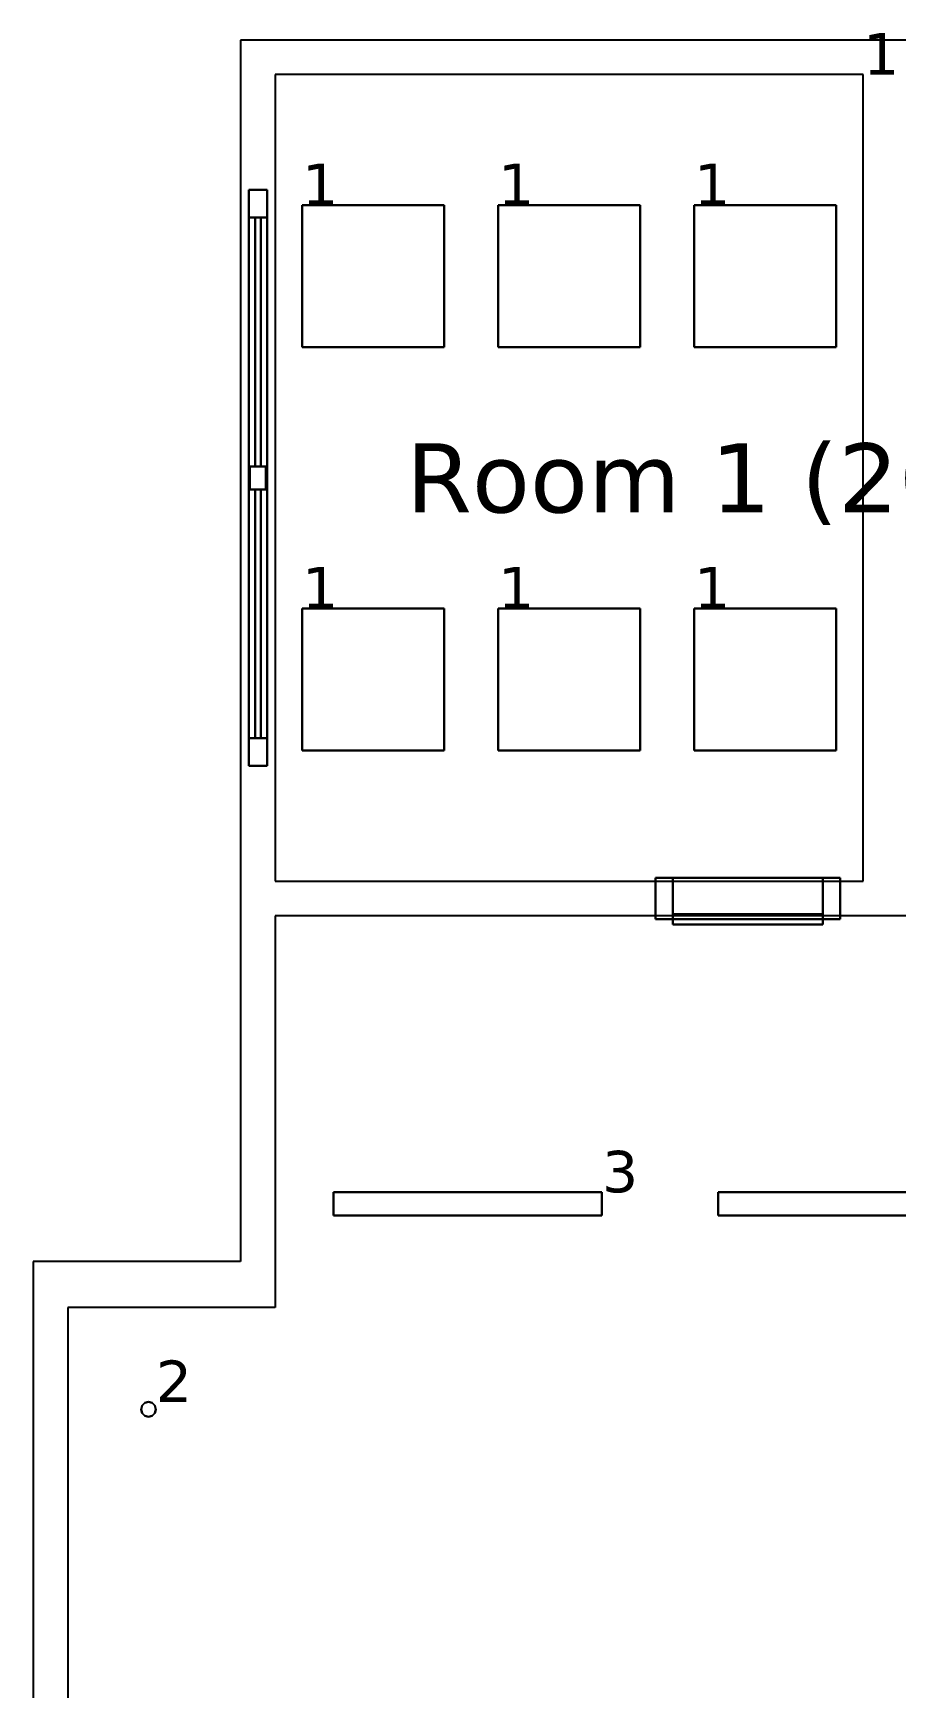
# Model space of a CAD drawing. Header units: inches. Extents: x -7.9 to 71.6, y -16.6 to 8.4.
# Drawn here: x -7.9 to -4.16, y -7.15 to 0.03 of the extents above; entities that cross this region are included whole.
import ezdxf

# ---------------------------------------------------------------- set-up
doc = ezdxf.new("R2010")
doc.units = ezdxf.units.IN
doc.header["$MEASUREMENT"] = 0
for name, color, linetype, true_color in [('DLX_APERT', 7, 'Continuous', 0x969696), ('DLX_CALC', 3, 'Continuous', 0x00ff00), ('DLX_CONT', 7, 'Continuous', 0x969696), ('DLX_DESC', 7, 'Continuous', 0x969696), ('DLX_LUM', 7, 'Continuous', 0x7f7f7f), ('DLX_LUMKEY_IDX', 7, 'Continuous', 0x969696), ('DLX_RESKEY_IDX', 7, 'Continuous', 0x707070)]:
    doc.layers.add(name, color=color, linetype=linetype, true_color=true_color)
doc.styles.add('TableTextStyle', font='')
doc.styles.get('TableTextStyle').set_extended_font_data('VERDANA.TTF')

msp = doc.modelspace()

# ---------------------------------------------------------------- linework, layer by layer
at = {"layer": 'DLX_APERT'}
for points in [[(-6.885, -0.65, 0), (-6.965, -0.65, 0)], [(-6.965, -0.65, 0), (-6.965, -3.15, 0)], [(-6.885, -0.65, 0), (-6.965, -0.65, 0)], [(-6.965, -0.65, 0), (-6.965, -0.65, 0)], [(-6.965, -0.65, 0), (-6.885, -0.65, 0)], [(-6.965, -3.15, 0), (-6.965, -0.65, 0)], [(-6.965, -0.65, 0), (-6.885, -0.65, 0)], [(-6.965, -3.15, 0), (-6.965, -0.65, 0)], [(-6.965, -0.65, 0), (-6.965, -0.65, 0)], [(-6.965, -0.65, 0), (-6.965, -3.15, 0)], [(-6.885, -3.15, 0), (-6.885, -0.65, 0)], [(-6.885, -0.65, 0), (-6.885, -0.65, 0)], [(-6.885, -0.65, 0), (-6.885, -3.15, 0)], [(-6.885, -3.15, 0), (-6.885, -0.65, 0)], [(-6.885, -0.65, 0), (-6.885, -0.65, 0)], [(-6.885, -0.65, 0), (-6.885, -3.15, 0)], [(-6.965, -3.03, 0), (-6.965, -0.77, 0)], [(-6.965, -0.77, 0), (-6.965, -0.77, 0)], [(-6.965, -0.77, 0), (-6.965, -3.03, 0)], [(-6.965, -3.03, 0), (-6.965, -0.77, 0)], [(-6.965, -0.77, 0), (-6.9375, -0.77, 0)], [(-6.9375, -0.77, 0), (-6.965, -0.77, 0)], [(-6.965, -0.77, 0), (-6.965, -0.77, 0)], [(-6.965, -0.77, 0), (-6.9375, -0.77, 0)], [(-6.9375, -0.77, 0), (-6.965, -0.77, 0)], [(-6.965, -0.77, 0), (-6.965, -3.03, 0)], [(-6.9375, -0.77, 0), (-6.9375, -1.85, 0)], [(-6.9375, -0.77, 0), (-6.9375, -0.77, 0)], [(-6.9375, -1.85, 0), (-6.9375, -0.77, 0)], [(-6.9375, -0.77, 0), (-6.9125, -0.77, 0)], [(-6.9375, -0.77, 0), (-6.9375, -0.77, 0)], [(-6.9375, -0.77, 0), (-6.9125, -0.77, 0)], [(-6.9125, -0.77, 0), (-6.9375, -0.77, 0)], [(-6.9125, -0.77, 0), (-6.9375, -0.77, 0)], [(-6.9375, -0.77, 0), (-6.9375, -1.85, 0)], [(-6.9375, -1.85, 0), (-6.9375, -0.77, 0)], [(-6.9375, -1.85, 0), (-6.9375, -0.77, 0)], [(-6.9375, -0.77, 0), (-6.9375, -0.77, 0)], [(-6.9375, -0.77, 0), (-6.9375, -1.85, 0)], [(-6.9125, -0.77, 0), (-6.9375, -0.77, 0)], [(-6.9375, -0.77, 0), (-6.9375, -1.85, 0)], [(-6.9125, -0.77, 0), (-6.9375, -0.77, 0)], [(-6.9375, -0.77, 0), (-6.9375, -0.77, 0)], [(-6.9375, -0.77, 0), (-6.9125, -0.77, 0)], [(-6.9375, -1.85, 0), (-6.9375, -0.77, 0)], [(-6.9375, -0.77, 0), (-6.9125, -0.77, 0)], [(-6.885, -0.77, 0), (-6.9125, -0.77, 0)], [(-6.9125, -0.77, 0), (-6.9125, -1.85, 0)], [(-6.9125, -0.77, 0), (-6.9125, -1.85, 0)], [(-6.9125, -0.77, 0), (-6.9125, -0.77, 0)], [(-6.9125, -0.77, 0), (-6.885, -0.77, 0)], [(-6.885, -0.77, 0), (-6.9125, -0.77, 0)], [(-6.9125, -0.77, 0), (-6.9125, -0.77, 0)], [(-6.9125, -1.85, 0), (-6.9125, -0.77, 0)], [(-6.9125, -1.85, 0), (-6.9125, -0.77, 0)], [(-6.9125, -0.77, 0), (-6.885, -0.77, 0)], [(-6.9125, -1.85, 0), (-6.9125, -0.77, 0)], [(-6.9125, -0.77, 0), (-6.9125, -0.77, 0)], [(-6.9125, -0.77, 0), (-6.9125, -1.85, 0)], [(-6.9125, -1.85, 0), (-6.9125, -0.77, 0)], [(-6.9125, -0.77, 0), (-6.9125, -0.77, 0)], [(-6.9125, -0.77, 0), (-6.9125, -1.85, 0)], [(-6.885, -3.03, 0), (-6.885, -0.77, 0)], [(-6.885, -0.77, 0), (-6.885, -0.77, 0)], [(-6.885, -0.77, 0), (-6.885, -3.03, 0)], [(-6.885, -3.03, 0), (-6.885, -0.77, 0)], [(-6.885, -0.77, 0), (-6.885, -0.77, 0)], [(-6.885, -0.77, 0), (-6.885, -3.03, 0)], [(-6.9375, -1.85, 0), (-6.96, -1.85, 0)], [(-6.96, -1.85, 0), (-6.96, -1.95, 0)], [(-6.96, -1.95, 0), (-6.96, -1.85, 0)], [(-6.96, -1.85, 0), (-6.9375, -1.85, 0)], [(-6.96, -1.95, 0), (-6.96, -1.85, 0)], [(-6.96, -1.85, 0), (-6.9375, -1.85, 0)], [(-6.96, -1.85, 0), (-6.96, -1.95, 0)], [(-6.9375, -1.85, 0), (-6.96, -1.85, 0)], [(-6.9375, -1.85, 0), (-6.96, -1.85, 0)], [(-6.96, -1.85, 0), (-6.96, -1.85, 0)], [(-6.96, -1.85, 0), (-6.9375, -1.85, 0)], [(-6.96, -1.85, 0), (-6.96, -1.85, 0)], [(-6.96, -1.85, 0), (-6.96, -1.95, 0)], [(-6.96, -1.95, 0), (-6.96, -1.85, 0)], [(-6.9375, -1.85, 0), (-6.96, -1.85, 0)], [(-6.96, -1.85, 0), (-6.96, -1.95, 0)], [(-6.96, -1.85, 0), (-6.9375, -1.85, 0)], [(-6.96, -1.95, 0), (-6.96, -1.85, 0)], [(-6.9125, -1.85, 0), (-6.9375, -1.85, 0)], [(-6.9375, -1.85, 0), (-6.9125, -1.85, 0)], [(-6.9375, -1.85, 0), (-6.9125, -1.85, 0)], [(-6.9125, -1.85, 0), (-6.9375, -1.85, 0)], [(-6.9375, -1.85, 0), (-6.9375, -1.85, 0)], [(-6.9375, -1.85, 0), (-6.9125, -1.85, 0)], [(-6.9125, -1.85, 0), (-6.9375, -1.85, 0)], [(-6.9375, -1.85, 0), (-6.9375, -1.85, 0)], [(-6.9125, -1.85, 0), (-6.9375, -1.85, 0)], [(-6.9375, -1.85, 0), (-6.9125, -1.85, 0)], [(-6.9125, -1.85, 0), (-6.9375, -1.85, 0)], [(-6.9375, -1.85, 0), (-6.9375, -1.85, 0)], [(-6.9375, -1.85, 0), (-6.9125, -1.85, 0)], [(-6.9375, -1.85, 0), (-6.9375, -1.85, 0)], [(-6.9375, -1.85, 0), (-6.9125, -1.85, 0)], [(-6.9125, -1.85, 0), (-6.9375, -1.85, 0)], [(-6.9125, -1.85, 0), (-6.89, -1.85, 0)], [(-6.89, -1.85, 0), (-6.9125, -1.85, 0)], [(-6.9125, -1.85, 0), (-6.89, -1.85, 0)], [(-6.89, -1.85, 0), (-6.9125, -1.85, 0)], [(-6.9125, -1.85, 0), (-6.9125, -1.85, 0)], [(-6.9125, -1.85, 0), (-6.89, -1.85, 0)], [(-6.89, -1.85, 0), (-6.9125, -1.85, 0)], [(-6.9125, -1.85, 0), (-6.9125, -1.85, 0)], [(-6.89, -1.85, 0), (-6.9125, -1.85, 0)], [(-6.9125, -1.85, 0), (-6.89, -1.85, 0)], [(-6.9125, -1.85, 0), (-6.9125, -1.85, 0)], [(-6.9125, -1.85, 0), (-6.9125, -1.85, 0)], [(-6.89, -1.85, 0), (-6.89, -1.95, 0)], [(-6.89, -1.95, 0), (-6.89, -1.85, 0)], [(-6.89, -1.85, 0), (-6.89, -1.95, 0)], [(-6.89, -1.95, 0), (-6.89, -1.85, 0)], [(-6.89, -1.85, 0), (-6.89, -1.85, 0)], [(-6.89, -1.85, 0), (-6.89, -1.95, 0)], [(-6.89, -1.95, 0), (-6.89, -1.85, 0)], [(-6.89, -1.85, 0), (-6.89, -1.85, 0)], [(-6.89, -1.95, 0), (-6.89, -1.85, 0)], [(-6.89, -1.85, 0), (-6.89, -1.95, 0)], [(-6.96, -1.95, 0), (-6.9375, -1.95, 0)], [(-6.9375, -1.95, 0), (-6.96, -1.95, 0)], [(-6.9375, -1.95, 0), (-6.96, -1.95, 0)], [(-6.96, -1.95, 0), (-6.9375, -1.95, 0)], [(-6.96, -1.95, 0), (-6.96, -1.95, 0)], [(-6.9375, -1.95, 0), (-6.96, -1.95, 0)], [(-6.96, -1.95, 0), (-6.96, -1.95, 0)], [(-6.96, -1.95, 0), (-6.9375, -1.95, 0)], [(-6.96, -1.95, 0), (-6.9375, -1.95, 0)], [(-6.9375, -1.95, 0), (-6.96, -1.95, 0)], [(-6.9375, -1.95, 0), (-6.9375, -3.03, 0)], [(-6.9375, -3.03, 0), (-6.9375, -1.95, 0)], [(-6.9375, -1.95, 0), (-6.9125, -1.95, 0)], [(-6.9125, -1.95, 0), (-6.9375, -1.95, 0)], [(-6.9375, -1.95, 0), (-6.9375, -3.03, 0)], [(-6.9125, -1.95, 0), (-6.9375, -1.95, 0)], [(-6.9375, -3.03, 0), (-6.9375, -1.95, 0)], [(-6.9375, -1.95, 0), (-6.9125, -1.95, 0)], [(-6.9375, -1.95, 0), (-6.9375, -1.95, 0)], [(-6.9375, -1.95, 0), (-6.9125, -1.95, 0)], [(-6.9125, -1.95, 0), (-6.9375, -1.95, 0)], [(-6.9375, -1.95, 0), (-6.9375, -1.95, 0)], [(-6.9375, -1.95, 0), (-6.9125, -1.95, 0)], [(-6.9125, -1.95, 0), (-6.9375, -1.95, 0)], [(-6.9125, -1.95, 0), (-6.9375, -1.95, 0)], [(-6.9375, -1.95, 0), (-6.9375, -1.95, 0)], [(-6.9375, -1.95, 0), (-6.9125, -1.95, 0)], [(-6.9375, -3.03, 0), (-6.9375, -1.95, 0)], [(-6.9375, -1.95, 0), (-6.9375, -1.95, 0)], [(-6.9375, -1.95, 0), (-6.9375, -3.03, 0)], [(-6.9125, -1.95, 0), (-6.9375, -1.95, 0)], [(-6.9375, -1.95, 0), (-6.9375, -3.03, 0)], [(-6.9375, -3.03, 0), (-6.9375, -1.95, 0)], [(-6.9375, -1.95, 0), (-6.9125, -1.95, 0)], [(-6.89, -1.95, 0), (-6.9125, -1.95, 0)], [(-6.9125, -1.95, 0), (-6.9125, -3.03, 0)], [(-6.9125, -1.95, 0), (-6.9125, -3.03, 0)], [(-6.9125, -3.03, 0), (-6.9125, -1.95, 0)], [(-6.9125, -3.03, 0), (-6.9125, -1.95, 0)], [(-6.9125, -1.95, 0), (-6.89, -1.95, 0)], [(-6.89, -1.95, 0), (-6.9125, -1.95, 0)], [(-6.9125, -1.95, 0), (-6.89, -1.95, 0)], [(-6.9125, -1.95, 0), (-6.9125, -1.95, 0)], [(-6.9125, -1.95, 0), (-6.89, -1.95, 0)], [(-6.89, -1.95, 0), (-6.9125, -1.95, 0)], [(-6.9125, -1.95, 0), (-6.9125, -1.95, 0)], [(-6.9125, -1.95, 0), (-6.89, -1.95, 0)], [(-6.89, -1.95, 0), (-6.9125, -1.95, 0)], [(-6.9125, -3.03, 0), (-6.9125, -1.95, 0)], [(-6.9125, -1.95, 0), (-6.9125, -1.95, 0)], [(-6.9125, -1.95, 0), (-6.9125, -3.03, 0)], [(-6.9125, -1.95, 0), (-6.9125, -1.95, 0)], [(-6.9125, -3.03, 0), (-6.9125, -1.95, 0)], [(-6.9125, -1.95, 0), (-6.9125, -3.03, 0)], [(-6.89, -1.95, 0), (-6.89, -1.95, 0)], [(-6.89, -1.95, 0), (-6.89, -1.95, 0)], [(-6.965, -3.03, 0), (-6.965, -3.03, 0)], [(-6.9375, -3.03, 0), (-6.965, -3.03, 0)], [(-6.9375, -3.03, 0), (-6.965, -3.03, 0)], [(-6.965, -3.03, 0), (-6.965, -3.03, 0)], [(-6.965, -3.03, 0), (-6.9375, -3.03, 0)], [(-6.965, -3.03, 0), (-6.9375, -3.03, 0)], [(-6.9375, -3.03, 0), (-6.9375, -3.03, 0)], [(-6.9375, -3.03, 0), (-6.9125, -3.03, 0)], [(-6.9125, -3.03, 0), (-6.9375, -3.03, 0)], [(-6.9125, -3.03, 0), (-6.9375, -3.03, 0)], [(-6.9375, -3.03, 0), (-6.9375, -3.03, 0)], [(-6.9375, -3.03, 0), (-6.9125, -3.03, 0)], [(-6.9375, -3.03, 0), (-6.9375, -3.03, 0)], [(-6.9375, -3.03, 0), (-6.9125, -3.03, 0)], [(-6.9125, -3.03, 0), (-6.9375, -3.03, 0)], [(-6.9375, -3.03, 0), (-6.9375, -3.03, 0)], [(-6.9375, -3.03, 0), (-6.9125, -3.03, 0)], [(-6.9125, -3.03, 0), (-6.9375, -3.03, 0)], [(-6.9125, -3.03, 0), (-6.9125, -3.03, 0)], [(-6.9125, -3.03, 0), (-6.885, -3.03, 0)], [(-6.9125, -3.03, 0), (-6.9125, -3.03, 0)], [(-6.9125, -3.03, 0), (-6.885, -3.03, 0)], [(-6.885, -3.03, 0), (-6.9125, -3.03, 0)], [(-6.885, -3.03, 0), (-6.9125, -3.03, 0)], [(-6.9125, -3.03, 0), (-6.9125, -3.03, 0)], [(-6.9125, -3.03, 0), (-6.9125, -3.03, 0)], [(-6.885, -3.03, 0), (-6.885, -3.03, 0)], [(-6.885, -3.03, 0), (-6.885, -3.03, 0)], [(-6.965, -3.15, 0), (-6.885, -3.15, 0)], [(-6.885, -3.15, 0), (-6.965, -3.15, 0)], [(-6.885, -3.15, 0), (-6.965, -3.15, 0)], [(-6.965, -3.15, 0), (-6.965, -3.15, 0)], [(-6.965, -3.15, 0), (-6.885, -3.15, 0)], [(-6.965, -3.15, 0), (-6.965, -3.15, 0)], [(-6.885, -3.15, 0), (-6.885, -3.15, 0)], [(-6.885, -3.15, 0), (-6.885, -3.15, 0)], [(-4.4, -3.635, 0), (-5.2, -3.635, 0)], [(-5.2, -3.635, 0), (-5.2, -3.815, 0)], [(-5.2, -3.815, 0), (-5.2, -3.635, 0)], [(-5.2, -3.635, 0), (-5.2, -3.635, 0)], [(-5.2, -3.635, 0), (-5.2, -3.815, 0)], [(-5.2, -3.815, 0), (-5.2, -3.635, 0)], [(-5.2, -3.635, 0), (-5.125, -3.635, 0)], [(-5.125, -3.635, 0), (-5.2, -3.635, 0)], [(-5.2, -3.635, 0), (-5.2, -3.635, 0)], [(-5.2, -3.635, 0), (-4.4, -3.635, 0)], [(-5.125, -3.635, 0), (-5.125, -3.7925, 0)], [(-5.125, -3.635, 0), (-5.125, -3.635, 0)], [(-4.475, -3.635, 0), (-5.125, -3.635, 0)], [(-5.125, -3.7925, 0), (-5.125, -3.635, 0)], [(-5.125, -3.635, 0), (-4.475, -3.635, 0)], [(-5.125, -3.7925, 0), (-5.125, -3.635, 0)], [(-5.125, -3.635, 0), (-5.125, -3.635, 0)], [(-5.125, -3.635, 0), (-5.125, -3.7925, 0)], [(-4.475, -3.7925, 0), (-4.475, -3.635, 0)], [(-4.475, -3.635, 0), (-4.4, -3.635, 0)], [(-4.4, -3.635, 0), (-4.475, -3.635, 0)], [(-4.475, -3.635, 0), (-4.475, -3.635, 0)], [(-4.475, -3.635, 0), (-4.475, -3.7925, 0)], [(-4.475, -3.7925, 0), (-4.475, -3.635, 0)], [(-4.475, -3.635, 0), (-4.475, -3.635, 0)], [(-4.475, -3.635, 0), (-4.475, -3.7925, 0)], [(-4.4, -3.815, 0), (-4.4, -3.635, 0)], [(-4.4, -3.815, 0), (-4.4, -3.635, 0)], [(-4.4, -3.635, 0), (-4.4, -3.635, 0)], [(-4.4, -3.635, 0), (-4.4, -3.815, 0)], [(-4.4, -3.635, 0), (-4.4, -3.815, 0)], [(-4.4, -3.635, 0), (-4.4, -3.635, 0)], [(-5.125, -3.7925, 0), (-5.125, -3.815, 0)], [(-4.475, -3.7925, 0), (-5.125, -3.7925, 0)], [(-5.125, -3.7925, 0), (-5.125, -3.7925, 0)], [(-5.125, -3.7925, 0), (-4.475, -3.7925, 0)], [(-5.125, -3.815, 0), (-5.125, -3.7925, 0)], [(-5.125, -3.7925, 0), (-5.125, -3.7925, 0)], [(-5.125, -3.7925, 0), (-5.125, -3.815, 0)], [(-5.125, -3.815, 0), (-5.125, -3.7925, 0)], [(-5.125, -3.815, 0), (-5.125, -3.7925, 0)], [(-5.125, -3.7925, 0), (-4.475, -3.7925, 0)], [(-5.125, -3.7925, 0), (-4.475, -3.7925, 0)], [(-4.475, -3.7925, 0), (-5.125, -3.7925, 0)], [(-5.125, -3.7925, 0), (-5.125, -3.7925, 0)], [(-5.125, -3.815, 0), (-5.125, -3.7925, 0)], [(-5.125, -3.7925, 0), (-5.125, -3.7925, 0)], [(-5.125, -3.7925, 0), (-5.125, -3.815, 0)], [(-4.475, -3.7925, 0), (-5.125, -3.7925, 0)], [(-5.125, -3.7925, 0), (-5.125, -3.815, 0)], [(-4.475, -3.815, 0), (-4.475, -3.7925, 0)], [(-4.475, -3.7925, 0), (-4.475, -3.7925, 0)], [(-4.475, -3.7925, 0), (-4.475, -3.815, 0)], [(-4.475, -3.7925, 0), (-4.475, -3.7925, 0)], [(-4.475, -3.7925, 0), (-4.475, -3.815, 0)], [(-4.475, -3.815, 0), (-4.475, -3.7925, 0)], [(-4.475, -3.7925, 0), (-4.475, -3.815, 0)], [(-4.475, -3.7925, 0), (-4.475, -3.7925, 0)], [(-4.475, -3.815, 0), (-4.475, -3.7925, 0)], [(-4.475, -3.815, 0), (-4.475, -3.7925, 0)], [(-4.475, -3.7925, 0), (-4.475, -3.7925, 0)], [(-4.475, -3.7925, 0), (-4.475, -3.815, 0)], [(-5.2, -3.815, 0), (-4.4, -3.815, 0)], [(-5.2, -3.815, 0), (-5.2, -3.815, 0)], [(-5.125, -3.815, 0), (-5.2, -3.815, 0)], [(-4.4, -3.815, 0), (-5.2, -3.815, 0)], [(-5.2, -3.815, 0), (-5.2, -3.815, 0)], [(-5.2, -3.815, 0), (-5.125, -3.815, 0)], [(-5.125, -3.815, 0), (-5.125, -3.815, 0)], [(-5.125, -3.815, 0), (-4.475, -3.815, 0)], [(-4.475, -3.815, 0), (-5.125, -3.815, 0)], [(-5.125, -3.815, 0), (-5.125, -3.815, 0)], [(-4.475, -3.815, 0), (-5.125, -3.815, 0)], [(-5.125, -3.815, 0), (-5.125, -3.8375, 0)], [(-5.125, -3.815, 0), (-5.125, -3.815, 0)], [(-5.125, -3.815, 0), (-5.125, -3.8375, 0)], [(-5.125, -3.8375, 0), (-5.125, -3.815, 0)], [(-5.125, -3.8375, 0), (-5.125, -3.815, 0)], [(-5.125, -3.815, 0), (-5.125, -3.815, 0)], [(-5.125, -3.815, 0), (-4.475, -3.815, 0)], [(-5.125, -3.8375, 0), (-4.475, -3.8375, 0)], [(-5.125, -3.8375, 0), (-5.125, -3.8375, 0)], [(-5.125, -3.8375, 0), (-4.475, -3.8375, 0)], [(-4.475, -3.8375, 0), (-5.125, -3.8375, 0)], [(-5.125, -3.8375, 0), (-5.125, -3.8375, 0)], [(-4.475, -3.8375, 0), (-5.125, -3.8375, 0)], [(-4.4, -3.815, 0), (-4.475, -3.815, 0)], [(-4.475, -3.815, 0), (-4.475, -3.815, 0)], [(-4.475, -3.815, 0), (-4.4, -3.815, 0)], [(-4.475, -3.815, 0), (-4.475, -3.815, 0)], [(-4.475, -3.8375, 0), (-4.475, -3.815, 0)], [(-4.475, -3.815, 0), (-4.475, -3.815, 0)], [(-4.475, -3.815, 0), (-4.475, -3.8375, 0)], [(-4.475, -3.8375, 0), (-4.475, -3.815, 0)], [(-4.475, -3.815, 0), (-4.475, -3.8375, 0)], [(-4.475, -3.815, 0), (-4.475, -3.815, 0)], [(-4.475, -3.8375, 0), (-4.475, -3.8375, 0)], [(-4.475, -3.8375, 0), (-4.475, -3.8375, 0)], [(-4.4, -3.815, 0), (-4.4, -3.815, 0)], [(-4.4, -3.815, 0), (-4.4, -3.815, 0)]]:
    msp.add_polyline3d(points, dxfattribs=at)
at = {"layer": 'DLX_CALC'}
for points in [[(-4.3, -0.15, 0), (-6.85, -0.15, 0)], [(-6.85, -0.15, 0), (-6.85, -3.65, 0)], [(-4.3, -3.65, 0), (-4.3, -0.15, 0)], [(-6.85, -3.65, 0), (-5.2, -3.65, 0)], [(-5.125, -3.635, 0), (-5.2, -3.635, 0)], [(-5.2, -3.635, 0), (-5.2, -3.65, 0)], [(-5.2, -3.65, 0), (-5.2, -3.635, 0)], [(-5.2, -3.635, 0), (-5.125, -3.635, 0)], [(-5.2, -3.65, 0), (-5.125, -3.65, 0)], [(-5.125, -3.65, 0), (-5.125, -3.635, 0)], [(-5.125, -3.635, 0), (-5.125, -3.65, 0)], [(-5.125, -3.65, 0), (-4.475, -3.65, 0)], [(-4.475, -3.635, 0), (-4.475, -3.65, 0)], [(-4.4, -3.635, 0), (-4.475, -3.635, 0)], [(-4.475, -3.65, 0), (-4.475, -3.635, 0)], [(-4.475, -3.635, 0), (-4.4, -3.635, 0)], [(-4.475, -3.65, 0), (-4.4, -3.65, 0)], [(-4.4, -3.65, 0), (-4.4, -3.635, 0)], [(-4.4, -3.635, 0), (-4.4, -3.65, 0)], [(-4.4, -3.65, 0), (-4.3, -3.65, 0)], [(-5.2, -3.8, 0), (-6.85, -3.8, 0)], [(-6.85, -3.8, 0), (-6.85, -5.5, 0)], [(-4.4, -3.8, 0), (-5.2, -3.8, 0)], [(-5.2, -3.8, 0), (-5.2, -3.815, 0)], [(-5.2, -3.815, 0), (-5.2, -3.8, 0)], [(-4.4, -3.815, 0), (-4.4, -3.8, 0)], [(-4.15, -3.8, 0), (-4.4, -3.8, 0)], [(-4.4, -3.8, 0), (-4.4, -3.815, 0)], [(-5.2, -3.815, 0), (-5.125, -3.815, 0)], [(-5.125, -3.815, 0), (-5.2, -3.815, 0)], [(-5.125, -3.815, 0), (-5.125, -3.8375, 0)], [(-5.125, -3.8375, 0), (-5.125, -3.815, 0)], [(-5.125, -3.8375, 0), (-4.475, -3.8375, 0)], [(-4.475, -3.8375, 0), (-5.125, -3.8375, 0)], [(-4.475, -3.8375, 0), (-4.475, -3.815, 0)], [(-4.475, -3.815, 0), (-4.4, -3.815, 0)], [(-4.4, -3.815, 0), (-4.475, -3.815, 0)], [(-4.475, -3.815, 0), (-4.475, -3.8375, 0)], [(-6.85, -5.5, 0), (-7.75, -5.5, 0)], [(-7.75, -5.5, 0), (-7.75, -12.1, 0)]]:
    msp.add_polyline3d(points, dxfattribs=at)
at = {"layer": 'DLX_CONT'}
for points in [[(0, 0, 0), (-7, 0, 0)], [(-7, 0, 0), (-7, -5.3, 0)], [(-4.3, -0.15, 0), (-6.85, -0.15, 0)], [(-6.85, -0.15, 0), (-6.85, -3.65, 0)], [(-4.3, -3.65, 0), (-4.3, -0.15, 0)], [(-6.85, -3.65, 0), (-4.3, -3.65, 0)], [(-0.172, -3.8, 0), (-6.85, -3.8, 0)], [(-6.85, -3.8, 0), (-6.85, -5.5, 0)], [(-7, -5.3, 0), (-7.9, -5.3, 0)], [(-7.9, -5.3, 0), (-7.9, -12.3, 0)], [(-6.85, -5.5, 0), (-7.75, -5.5, 0)], [(-7.75, -5.5, 0), (-7.75, -12.1, 0)]]:
    msp.add_polyline3d(points, dxfattribs=at)
at = {"layer": 'DLX_LUM'}
for points in [[(-6.7335, -1.3335, 0), (-6.7335, -0.7165, 0)], [(-6.7335, -0.7165, 0), (-6.7335, -0.7165, 0)], [(-6.7335, -0.7165, 0), (-6.7335, -1.3335, 0)], [(-6.7335, -0.7165, 0), (-6.1165, -0.7165, 0)], [(-6.1165, -0.7165, 0), (-6.7335, -0.7165, 0)], [(-6.7335, -0.7165, 0), (-6.7335, -0.7165, 0)], [(-6.1165, -0.7165, 0), (-6.7335, -0.7165, 0)], [(-6.7335, -0.7165, 0), (-6.7335, -1.3335, 0)], [(-6.7335, -1.3335, 0), (-6.7335, -0.7165, 0)], [(-6.7335, -0.7165, 0), (-6.1165, -0.7165, 0)], [(-6.1165, -0.7165, 0), (-6.1165, -0.7165, 0)], [(-6.1165, -0.7165, 0), (-6.1165, -1.3335, 0)], [(-6.1165, -1.3335, 0), (-6.1165, -0.7165, 0)], [(-6.1165, -0.7165, 0), (-6.1165, -0.7165, 0)], [(-6.1165, -1.3335, 0), (-6.1165, -0.7165, 0)], [(-6.1165, -0.7165, 0), (-6.1165, -1.3335, 0)], [(-5.8835, -1.3335, 0), (-5.8835, -0.7165, 0)], [(-5.8835, -0.7165, 0), (-5.8835, -0.7165, 0)], [(-5.8835, -0.7165, 0), (-5.8835, -1.3335, 0)], [(-5.8835, -0.7165, 0), (-5.2665, -0.7165, 0)], [(-5.2665, -0.7165, 0), (-5.8835, -0.7165, 0)], [(-5.8835, -0.7165, 0), (-5.8835, -0.7165, 0)], [(-5.2665, -0.7165, 0), (-5.8835, -0.7165, 0)], [(-5.8835, -0.7165, 0), (-5.8835, -1.3335, 0)], [(-5.8835, -1.3335, 0), (-5.8835, -0.7165, 0)], [(-5.8835, -0.7165, 0), (-5.2665, -0.7165, 0)], [(-5.2665, -0.7165, 0), (-5.2665, -0.7165, 0)], [(-5.2665, -0.7165, 0), (-5.2665, -1.3335, 0)], [(-5.2665, -1.3335, 0), (-5.2665, -0.7165, 0)], [(-5.2665, -0.7165, 0), (-5.2665, -0.7165, 0)], [(-5.2665, -1.3335, 0), (-5.2665, -0.7165, 0)], [(-5.2665, -0.7165, 0), (-5.2665, -1.3335, 0)], [(-5.0335, -1.3335, 0), (-5.0335, -0.7165, 0)], [(-5.0335, -0.7165, 0), (-5.0335, -0.7165, 0)], [(-5.0335, -0.7165, 0), (-5.0335, -1.3335, 0)], [(-5.0335, -0.7165, 0), (-4.4165, -0.7165, 0)], [(-4.4165, -0.7165, 0), (-5.0335, -0.7165, 0)], [(-5.0335, -0.7165, 0), (-5.0335, -0.7165, 0)], [(-4.4165, -0.7165, 0), (-5.0335, -0.7165, 0)], [(-5.0335, -0.7165, 0), (-5.0335, -1.3335, 0)], [(-5.0335, -1.3335, 0), (-5.0335, -0.7165, 0)], [(-5.0335, -0.7165, 0), (-4.4165, -0.7165, 0)], [(-4.4165, -0.7165, 0), (-4.4165, -0.7165, 0)], [(-4.4165, -0.7165, 0), (-4.4165, -1.3335, 0)], [(-4.4165, -1.3335, 0), (-4.4165, -0.7165, 0)], [(-4.4165, -0.7165, 0), (-4.4165, -0.7165, 0)], [(-4.4165, -1.3335, 0), (-4.4165, -0.7165, 0)], [(-4.4165, -0.7165, 0), (-4.4165, -1.3335, 0)], [(-6.1165, -1.3335, 0), (-6.7335, -1.3335, 0)], [(-6.7335, -1.3335, 0), (-6.7335, -1.3335, 0)], [(-6.7335, -1.3335, 0), (-6.1165, -1.3335, 0)], [(-6.7335, -1.3335, 0), (-6.7335, -1.3335, 0)], [(-6.7335, -1.3335, 0), (-6.1165, -1.3335, 0)], [(-6.1165, -1.3335, 0), (-6.7335, -1.3335, 0)], [(-6.1165, -1.3335, 0), (-6.1165, -1.3335, 0)], [(-6.1165, -1.3335, 0), (-6.1165, -1.3335, 0)], [(-5.2665, -1.3335, 0), (-5.8835, -1.3335, 0)], [(-5.8835, -1.3335, 0), (-5.8835, -1.3335, 0)], [(-5.8835, -1.3335, 0), (-5.2665, -1.3335, 0)], [(-5.8835, -1.3335, 0), (-5.8835, -1.3335, 0)], [(-5.8835, -1.3335, 0), (-5.2665, -1.3335, 0)], [(-5.2665, -1.3335, 0), (-5.8835, -1.3335, 0)], [(-5.2665, -1.3335, 0), (-5.2665, -1.3335, 0)], [(-5.2665, -1.3335, 0), (-5.2665, -1.3335, 0)], [(-4.4165, -1.3335, 0), (-5.0335, -1.3335, 0)], [(-5.0335, -1.3335, 0), (-5.0335, -1.3335, 0)], [(-5.0335, -1.3335, 0), (-4.4165, -1.3335, 0)], [(-5.0335, -1.3335, 0), (-5.0335, -1.3335, 0)], [(-5.0335, -1.3335, 0), (-4.4165, -1.3335, 0)], [(-4.4165, -1.3335, 0), (-5.0335, -1.3335, 0)], [(-4.4165, -1.3335, 0), (-4.4165, -1.3335, 0)], [(-4.4165, -1.3335, 0), (-4.4165, -1.3335, 0)], [(-6.7335, -3.0835, 0), (-6.7335, -2.4665, 0)], [(-6.7335, -2.4665, 0), (-6.7335, -2.4665, 0)], [(-6.7335, -2.4665, 0), (-6.7335, -3.0835, 0)], [(-6.7335, -2.4665, 0), (-6.1165, -2.4665, 0)], [(-6.1165, -2.4665, 0), (-6.7335, -2.4665, 0)], [(-6.7335, -2.4665, 0), (-6.7335, -2.4665, 0)], [(-6.1165, -2.4665, 0), (-6.7335, -2.4665, 0)], [(-6.7335, -2.4665, 0), (-6.7335, -3.0835, 0)], [(-6.7335, -3.0835, 0), (-6.7335, -2.4665, 0)], [(-6.7335, -2.4665, 0), (-6.1165, -2.4665, 0)], [(-6.1165, -2.4665, 0), (-6.1165, -2.4665, 0)], [(-6.1165, -2.4665, 0), (-6.1165, -3.0835, 0)], [(-6.1165, -3.0835, 0), (-6.1165, -2.4665, 0)], [(-6.1165, -2.4665, 0), (-6.1165, -2.4665, 0)], [(-6.1165, -3.0835, 0), (-6.1165, -2.4665, 0)], [(-6.1165, -2.4665, 0), (-6.1165, -3.0835, 0)], [(-5.8835, -3.0835, 0), (-5.8835, -2.4665, 0)], [(-5.8835, -2.4665, 0), (-5.8835, -2.4665, 0)], [(-5.8835, -2.4665, 0), (-5.8835, -3.0835, 0)], [(-5.8835, -2.4665, 0), (-5.2665, -2.4665, 0)], [(-5.2665, -2.4665, 0), (-5.8835, -2.4665, 0)], [(-5.8835, -2.4665, 0), (-5.8835, -2.4665, 0)], [(-5.2665, -2.4665, 0), (-5.8835, -2.4665, 0)], [(-5.8835, -2.4665, 0), (-5.8835, -3.0835, 0)], [(-5.8835, -3.0835, 0), (-5.8835, -2.4665, 0)], [(-5.8835, -2.4665, 0), (-5.2665, -2.4665, 0)], [(-5.2665, -2.4665, 0), (-5.2665, -2.4665, 0)], [(-5.2665, -2.4665, 0), (-5.2665, -3.0835, 0)], [(-5.2665, -3.0835, 0), (-5.2665, -2.4665, 0)], [(-5.2665, -2.4665, 0), (-5.2665, -2.4665, 0)], [(-5.2665, -3.0835, 0), (-5.2665, -2.4665, 0)], [(-5.2665, -2.4665, 0), (-5.2665, -3.0835, 0)], [(-5.0335, -3.0835, 0), (-5.0335, -2.4665, 0)], [(-5.0335, -2.4665, 0), (-5.0335, -2.4665, 0)], [(-5.0335, -2.4665, 0), (-5.0335, -3.0835, 0)], [(-5.0335, -2.4665, 0), (-4.4165, -2.4665, 0)], [(-4.4165, -2.4665, 0), (-5.0335, -2.4665, 0)], [(-5.0335, -2.4665, 0), (-5.0335, -2.4665, 0)], [(-4.4165, -2.4665, 0), (-5.0335, -2.4665, 0)], [(-5.0335, -2.4665, 0), (-5.0335, -3.0835, 0)], [(-5.0335, -3.0835, 0), (-5.0335, -2.4665, 0)], [(-5.0335, -2.4665, 0), (-4.4165, -2.4665, 0)], [(-4.4165, -2.4665, 0), (-4.4165, -2.4665, 0)], [(-4.4165, -2.4665, 0), (-4.4165, -3.0835, 0)], [(-4.4165, -3.0835, 0), (-4.4165, -2.4665, 0)], [(-4.4165, -2.4665, 0), (-4.4165, -2.4665, 0)], [(-4.4165, -3.0835, 0), (-4.4165, -2.4665, 0)], [(-4.4165, -2.4665, 0), (-4.4165, -3.0835, 0)], [(-6.1165, -3.0835, 0), (-6.7335, -3.0835, 0)], [(-6.7335, -3.0835, 0), (-6.7335, -3.0835, 0)], [(-6.7335, -3.0835, 0), (-6.1165, -3.0835, 0)], [(-6.7335, -3.0835, 0), (-6.7335, -3.0835, 0)], [(-6.7335, -3.0835, 0), (-6.1165, -3.0835, 0)], [(-6.1165, -3.0835, 0), (-6.7335, -3.0835, 0)], [(-6.1165, -3.0835, 0), (-6.1165, -3.0835, 0)], [(-6.1165, -3.0835, 0), (-6.1165, -3.0835, 0)], [(-5.2665, -3.0835, 0), (-5.8835, -3.0835, 0)], [(-5.8835, -3.0835, 0), (-5.8835, -3.0835, 0)], [(-5.8835, -3.0835, 0), (-5.2665, -3.0835, 0)], [(-5.8835, -3.0835, 0), (-5.8835, -3.0835, 0)], [(-5.8835, -3.0835, 0), (-5.2665, -3.0835, 0)], [(-5.2665, -3.0835, 0), (-5.8835, -3.0835, 0)], [(-5.2665, -3.0835, 0), (-5.2665, -3.0835, 0)], [(-5.2665, -3.0835, 0), (-5.2665, -3.0835, 0)], [(-4.4165, -3.0835, 0), (-5.0335, -3.0835, 0)], [(-5.0335, -3.0835, 0), (-5.0335, -3.0835, 0)], [(-5.0335, -3.0835, 0), (-4.4165, -3.0835, 0)], [(-5.0335, -3.0835, 0), (-5.0335, -3.0835, 0)], [(-5.0335, -3.0835, 0), (-4.4165, -3.0835, 0)], [(-4.4165, -3.0835, 0), (-5.0335, -3.0835, 0)], [(-4.4165, -3.0835, 0), (-4.4165, -3.0835, 0)], [(-4.4165, -3.0835, 0), (-4.4165, -3.0835, 0)], [(-6.5977, -5.1, 0), (-6.5977, -5, 0)], [(-6.5977, -5, 0), (-6.5977, -5, 0)], [(-6.5977, -5, 0), (-6.5977, -5.1, 0)], [(-6.5977, -5, 0), (-5.4327, -5, 0)], [(-5.4327, -5, 0), (-6.5977, -5, 0)], [(-6.5977, -5, 0), (-6.5977, -5, 0)], [(-6.5977, -5, 0), (-6.5977, -5.1, 0)], [(-5.4327, -5, 0), (-6.5977, -5, 0)], [(-6.5977, -5.1, 0), (-6.5977, -5, 0)], [(-6.5977, -5, 0), (-5.4327, -5, 0)], [(-5.4327, -5, 0), (-5.4327, -5.1, 0)], [(-5.4327, -5.1, 0), (-5.4327, -5, 0)], [(-5.4327, -5, 0), (-5.4327, -5, 0)], [(-5.4327, -5, 0), (-5.4327, -5, 0)], [(-5.4327, -5.1, 0), (-5.4327, -5, 0)], [(-5.4327, -5, 0), (-5.4327, -5.1, 0)], [(-4.9282, -5.1, 0), (-4.9282, -5, 0)], [(-4.9282, -5, 0), (-4.9282, -5, 0)], [(-4.9282, -5, 0), (-4.9282, -5.1, 0)], [(-4.9282, -5, 0), (-3.7632, -5, 0)], [(-3.7632, -5, 0), (-4.9282, -5, 0)], [(-4.9282, -5, 0), (-4.9282, -5, 0)], [(-4.9282, -5, 0), (-4.9282, -5.1, 0)], [(-3.7632, -5, 0), (-4.9282, -5, 0)], [(-4.9282, -5.1, 0), (-4.9282, -5, 0)], [(-4.9282, -5, 0), (-3.7632, -5, 0)], [(-5.4327, -5.1, 0), (-6.5977, -5.1, 0)], [(-6.5977, -5.1, 0), (-6.5977, -5.1, 0)], [(-6.5977, -5.1, 0), (-5.4327, -5.1, 0)], [(-6.5977, -5.1, 0), (-6.5977, -5.1, 0)], [(-6.5977, -5.1, 0), (-5.4327, -5.1, 0)], [(-5.4327, -5.1, 0), (-6.5977, -5.1, 0)], [(-5.4327, -5.1, 0), (-5.4327, -5.1, 0)], [(-5.4327, -5.1, 0), (-5.4327, -5.1, 0)], [(-3.7632, -5.1, 0), (-4.9282, -5.1, 0)], [(-4.9282, -5.1, 0), (-4.9282, -5.1, 0)], [(-4.9282, -5.1, 0), (-3.7632, -5.1, 0)], [(-4.9282, -5.1, 0), (-4.9282, -5.1, 0)], [(-4.9282, -5.1, 0), (-3.7632, -5.1, 0)], [(-3.7632, -5.1, 0), (-4.9282, -5.1, 0)], [(-7.432, -5.9417, 0), (-7.4277, -5.9257, 0)], [(-7.4277, -5.9257, 0), (-7.432, -5.9417, 0)], [(-7.4277, -5.9257, 0), (-7.432, -5.9417, 0)], [(-7.432, -5.9417, 0), (-7.4277, -5.9257, 0)], [(-7.4277, -5.9577, 0), (-7.432, -5.9417, 0)], [(-7.432, -5.9417, 0), (-7.432, -5.9417, 0)], [(-7.432, -5.9417, 0), (-7.4277, -5.9577, 0)], [(-7.432, -5.9417, 0), (-7.432, -5.9417, 0)], [(-7.432, -5.9417, 0), (-7.4277, -5.9577, 0)], [(-7.4277, -5.9577, 0), (-7.432, -5.9417, 0)], [(-7.4277, -5.9257, 0), (-7.416, -5.914, 0)], [(-7.416, -5.914, 0), (-7.4277, -5.9257, 0)], [(-7.416, -5.914, 0), (-7.4277, -5.9257, 0)], [(-7.4277, -5.9257, 0), (-7.416, -5.914, 0)], [(-7.4277, -5.9257, 0), (-7.4277, -5.9257, 0)], [(-7.4277, -5.9257, 0), (-7.4277, -5.9257, 0)], [(-7.416, -5.9694, 0), (-7.4277, -5.9577, 0)], [(-7.4277, -5.9577, 0), (-7.4277, -5.9577, 0)], [(-7.4277, -5.9577, 0), (-7.416, -5.9694, 0)], [(-7.4277, -5.9577, 0), (-7.4277, -5.9577, 0)], [(-7.4277, -5.9577, 0), (-7.416, -5.9694, 0)], [(-7.416, -5.9694, 0), (-7.4277, -5.9577, 0)], [(-7.416, -5.914, 0), (-7.4, -5.9097, 0)], [(-7.4, -5.9097, 0), (-7.416, -5.914, 0)], [(-7.4, -5.9097, 0), (-7.416, -5.914, 0)], [(-7.416, -5.914, 0), (-7.4, -5.9097, 0)], [(-7.416, -5.914, 0), (-7.416, -5.914, 0)], [(-7.416, -5.914, 0), (-7.416, -5.914, 0)], [(-7.4, -5.9097, 0), (-7.4, -5.9097, 0)], [(-7.4, -5.9097, 0), (-7.384, -5.914, 0)], [(-7.384, -5.914, 0), (-7.4, -5.9097, 0)], [(-7.4, -5.9097, 0), (-7.4, -5.9097, 0)], [(-7.384, -5.914, 0), (-7.4, -5.9097, 0)], [(-7.4, -5.9097, 0), (-7.384, -5.914, 0)], [(-7.384, -5.914, 0), (-7.384, -5.914, 0)], [(-7.384, -5.914, 0), (-7.3723, -5.9257, 0)], [(-7.3723, -5.9257, 0), (-7.384, -5.914, 0)], [(-7.384, -5.914, 0), (-7.384, -5.914, 0)], [(-7.3723, -5.9257, 0), (-7.384, -5.914, 0)], [(-7.384, -5.914, 0), (-7.3723, -5.9257, 0)], [(-7.3723, -5.9577, 0), (-7.384, -5.9694, 0)], [(-7.384, -5.9694, 0), (-7.3723, -5.9577, 0)], [(-7.384, -5.9694, 0), (-7.3723, -5.9577, 0)], [(-7.3723, -5.9577, 0), (-7.384, -5.9694, 0)], [(-7.3723, -5.9257, 0), (-7.3723, -5.9257, 0)], [(-7.3723, -5.9257, 0), (-7.368, -5.9417, 0)], [(-7.368, -5.9417, 0), (-7.3723, -5.9257, 0)], [(-7.3723, -5.9257, 0), (-7.3723, -5.9257, 0)], [(-7.368, -5.9417, 0), (-7.3723, -5.9257, 0)], [(-7.3723, -5.9257, 0), (-7.368, -5.9417, 0)], [(-7.368, -5.9417, 0), (-7.3723, -5.9577, 0)], [(-7.3723, -5.9577, 0), (-7.368, -5.9417, 0)], [(-7.3723, -5.9577, 0), (-7.368, -5.9417, 0)], [(-7.368, -5.9417, 0), (-7.3723, -5.9577, 0)], [(-7.3723, -5.9577, 0), (-7.3723, -5.9577, 0)], [(-7.3723, -5.9577, 0), (-7.3723, -5.9577, 0)], [(-7.368, -5.9417, 0), (-7.368, -5.9417, 0)], [(-7.368, -5.9417, 0), (-7.368, -5.9417, 0)], [(-7.4, -5.9737, 0), (-7.416, -5.9694, 0)], [(-7.416, -5.9694, 0), (-7.416, -5.9694, 0)], [(-7.416, -5.9694, 0), (-7.4, -5.9737, 0)], [(-7.416, -5.9694, 0), (-7.416, -5.9694, 0)], [(-7.416, -5.9694, 0), (-7.4, -5.9737, 0)], [(-7.4, -5.9737, 0), (-7.416, -5.9694, 0)], [(-7.384, -5.9694, 0), (-7.4, -5.9737, 0)], [(-7.4, -5.9737, 0), (-7.384, -5.9694, 0)], [(-7.4, -5.9737, 0), (-7.384, -5.9694, 0)], [(-7.384, -5.9694, 0), (-7.4, -5.9737, 0)], [(-7.4, -5.9737, 0), (-7.4, -5.9737, 0)], [(-7.4, -5.9737, 0), (-7.4, -5.9737, 0)], [(-7.384, -5.9694, 0), (-7.384, -5.9694, 0)], [(-7.384, -5.9694, 0), (-7.384, -5.9694, 0)]]:
    msp.add_polyline3d(points, dxfattribs=at)

# ---------------------------------------------------------------- texts
at = {"layer": 'DLX_DESC', "style": 'TableTextStyle'}
msp.add_text('Room 1 (26.89 W/m²)', height=0.3, dxfattribs=at).set_placement((-6.2827, -2.05))
at = {"layer": 'DLX_LUMKEY_IDX', "style": 'TableTextStyle'}
for s, p in [('1', (-6.7335, -0.7165)), ('1', (-5.8835, -0.7165)), ('1', (-5.0335, -0.7165)), ('1', (-6.7335, -2.4665)), ('1', (-5.8835, -2.4665)), ('1', (-5.0335, -2.4665)), ('3', (-5.4327, -5)), ('2', (-7.368, -5.9097))]:
    msp.add_text(s, height=0.18, dxfattribs=at).set_placement(p)
at = {"layer": 'DLX_RESKEY_IDX', "style": 'TableTextStyle'}
msp.add_text('1', height=0.18, dxfattribs=at).set_placement((-4.3, -0.15))

doc.saveas('drawing.dxf')
